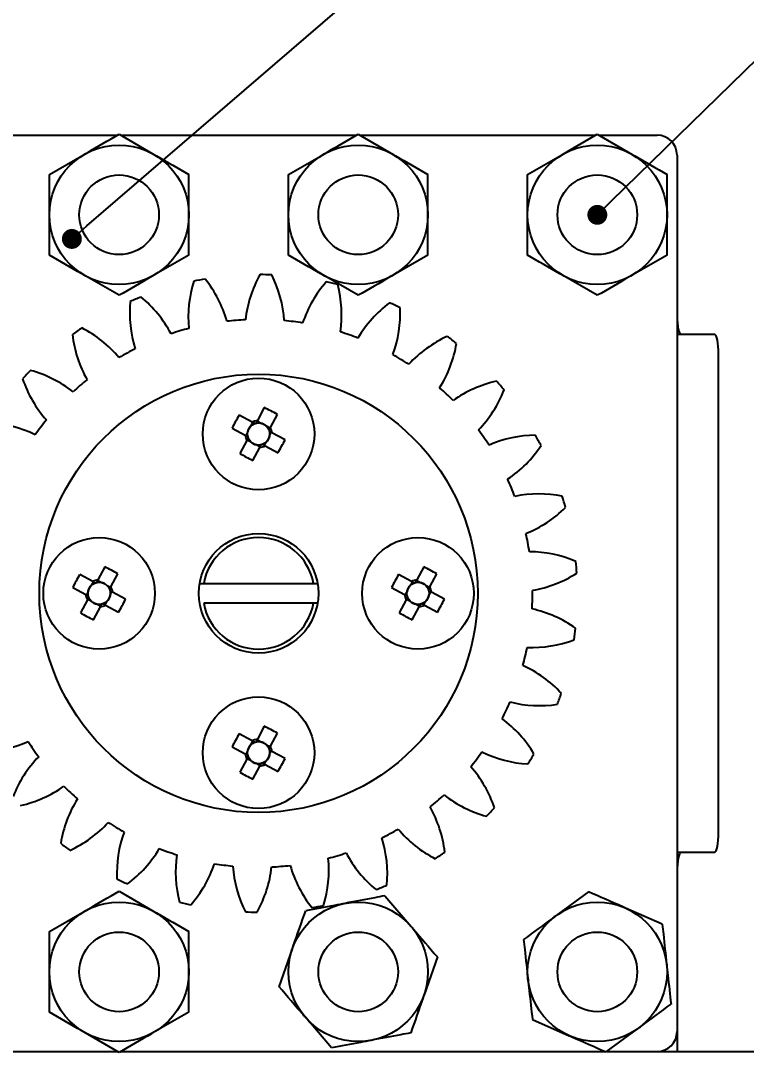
# Model space of a CAD drawing. Header units: millimetres. Extents: x 1005 to 1414, y 863 to 1244.
# Drawn here: x 1208.7 to 1245.1, y 1138.2 to 1190 of the extents above; entities that cross this region are included whole.
import ezdxf
from ezdxf import colors
from ezdxf.entities.mleader import LeaderData, LeaderLine
from ezdxf.math import Vec2, Vec3

# ---------------------------------------------------------------- set-up
doc = ezdxf.new("R2010")
doc.units = ezdxf.units.MM
doc.layers.add('Nét mảnh', color=130, linetype='Continuous', lineweight=13)
doc.styles.add('MtXpl_TCVN_7284', font='')
doc.styles.get('MtXpl_TCVN_7284').set_extended_font_data('TCVN 7284')
doc.dimstyles.new('ISO-25$0', dxfattribs={"dimtxt": 4.375, "dimasz": 2.5, "dimexe": 1.25, "dimexo": 0.625, "dimtad": 1, "dimtxsty": 'Standard', "dimblk": 'OPEN30', "dimcen": 2.5, "dimadec": 0, "dimazin": 0, "dimtfac": 1, "dimtmove": 0, "dimatfit": 3, "dimldrblk": 'OPEN30', "dimfxl": 1, "dimarcsym": 0})

# ---------------------------------------------------------------- blocks, each defined once
blk = doc.blocks.new('_Dot')
at = {"color": 0, "linetype": 'ByBlock', "lineweight": -2}
blk.add_line((-0.5, 0), (-1, 0), dxfattribs=at)
at = {"color": 0, "linetype": 'ByBlock', "const_width": 0.5}
blk.add_lwpolyline([(-0.25, 0, 1), (0.25, 0, 1)], format="xyb", close=True, dxfattribs=at)
blk = doc.blocks.new('_Open30')
at = {"color": 0, "linetype": 'ByBlock', "lineweight": -2}
for p, q in [((-1, 0.268), (0, 0)), ((0, 0), (-1, -0.268)), ((0, 0), (-1, 0))]:
    blk.add_line(p, q, dxfattribs=at)
blk = doc.blocks.new('*D32')
at = {"layer": 'Defpoints', "color": 0, "transparency": 16777216}
for p in [(1362.648, 1234.992), (1042.648, 1161.285), (1362.648, 1161.285)]:
    blk.add_point(p, dxfattribs=at)
at = {"layer": 'Nét mảnh', "color": 0, "lineweight": -2, "transparency": 16777216}
for p, q in [((1042.648, 1162.535), (1042.648, 1237.492)), ((1362.648, 1162.535), (1362.648, 1237.492)), ((1047.648, 1234.992), (1357.648, 1234.992))]:
    blk.add_line(p, q, dxfattribs=at)
at = {"layer": 'Nét mảnh', "color": 0, "lineweight": -2, "transparency": 16777216, "xscale": 5, "yscale": 5, "zscale": 5, "rotation": 180}
blk.add_blockref('_Open30', (1042.648, 1234.992), dxfattribs=at)
at = {"layer": 'Nét mảnh', "color": 0, "lineweight": -2, "transparency": 16777216, "xscale": 5, "yscale": 5, "zscale": 5}
blk.add_blockref('_Open30', (1362.648, 1234.992), dxfattribs=at)
at = {"layer": 'Nét mảnh', "color": 0, "transparency": 16777216, "insert": (1202.648, 1239.042), "char_height": 7, "attachment_point": 5}
blk.add_mtext('{\\fTCVN 7284|b0|i0|c0|p34;\\H0.8x;320}', dxfattribs=at)

msp = doc.modelspace()

# ---------------------------------------------------------------- linework, layer by layer
at = {"color": 18, "linetype": 'Continuous', "lineweight": 25, "true_color": 0x000000}
for p, q in [((1184.648, 1184.285), (1213.576, 1184.285)), ((1213.648, 1184.327), (1215.398, 1183.316)), ((1213.72, 1184.285), (1225.576, 1184.285)), ((1225.648, 1184.327), (1227.398, 1183.316)), ((1225.72, 1184.285), (1237.576, 1184.285)), ((1237.648, 1184.327), (1239.398, 1183.316)), ((1237.72, 1184.285), (1240.648, 1184.285)), ((1210.148, 1182.306), (1211.898, 1183.316)), ((1222.148, 1182.306), (1223.898, 1183.316)), ((1234.148, 1182.306), (1235.898, 1183.316)), ((1241.648, 1183.285), (1241.648, 1138.285)), ((1217.148, 1178.264), (1215.398, 1177.254)), ((1229.148, 1178.264), (1227.398, 1177.254)), ((1241.148, 1178.264), (1239.398, 1177.254)), ((1213.648, 1176.244), (1211.898, 1177.254)), ((1225.648, 1176.244), (1223.898, 1177.254)), ((1237.648, 1176.244), (1235.898, 1177.254)), ((1243.523, 1174.285), (1241.648, 1174.285)), ((1243.731, 1149.285), (1243.731, 1173.285)), ((1220.937, 1170.612), (1220.588, 1169.958)), ((1220.324, 1169.878), (1219.67, 1170.227)), ((1220.741, 1169.833), (1220.57, 1169.925)), ((1221.24, 1169.609), (1221.59, 1170.263)), ((1219.321, 1169.574), (1219.976, 1169.225)), ((1220.357, 1169.86), (1220.265, 1169.689)), ((1221.223, 1169.576), (1221.051, 1169.668)), ((1220.056, 1168.961), (1219.706, 1168.307)), ((1220.1, 1169.379), (1220.008, 1169.207)), ((1220.073, 1168.994), (1220.244, 1168.903)), ((1220.939, 1168.71), (1221.03, 1168.882)), ((1221.196, 1169.192), (1221.288, 1169.363)), ((1221.975, 1168.996), (1221.32, 1169.346)), ((1220.359, 1167.959), (1220.708, 1168.613)), ((1220.555, 1168.737), (1220.726, 1168.646)), ((1220.972, 1168.693), (1221.626, 1168.343)), ((1212.324, 1161.878), (1211.67, 1162.227)), ((1212.937, 1162.612), (1212.588, 1161.958)), ((1213.24, 1161.609), (1213.59, 1162.263)), ((1228.324, 1161.878), (1227.67, 1162.227)), ((1228.937, 1162.612), (1228.588, 1161.958)), ((1229.24, 1161.609), (1229.59, 1162.263)), ((1212.357, 1161.86), (1212.265, 1161.689)), ((1212.741, 1161.833), (1212.57, 1161.925)), ((1213.223, 1161.576), (1213.051, 1161.668)), ((1217.893, 1161.785), (1223.403, 1161.785)), ((1228.357, 1161.86), (1228.265, 1161.689)), ((1228.741, 1161.833), (1228.57, 1161.925)), ((1229.223, 1161.576), (1229.051, 1161.668)), ((1211.321, 1161.574), (1211.976, 1161.225)), ((1212.1, 1161.379), (1212.008, 1161.207)), ((1213.196, 1161.192), (1213.288, 1161.363)), ((1213.975, 1160.996), (1213.32, 1161.346)), ((1227.321, 1161.574), (1227.975, 1161.225)), ((1228.1, 1161.379), (1228.008, 1161.207)), ((1229.196, 1161.192), (1229.288, 1161.363)), ((1229.975, 1160.996), (1229.32, 1161.346)), ((1212.056, 1160.961), (1211.706, 1160.307)), ((1212.073, 1160.994), (1212.244, 1160.903)), ((1212.359, 1159.959), (1212.708, 1160.613)), ((1212.555, 1160.737), (1212.726, 1160.646)), ((1212.939, 1160.71), (1213.03, 1160.882)), ((1212.972, 1160.693), (1213.626, 1160.343)), ((1223.403, 1160.785), (1217.893, 1160.785)), ((1228.056, 1160.961), (1227.706, 1160.307)), ((1228.073, 1160.994), (1228.244, 1160.903)), ((1228.359, 1159.959), (1228.708, 1160.613)), ((1228.555, 1160.737), (1228.726, 1160.646)), ((1228.939, 1160.71), (1229.03, 1160.882)), ((1228.972, 1160.693), (1229.626, 1160.343)), ((1220.937, 1154.612), (1220.588, 1153.958)), ((1220.324, 1153.878), (1219.67, 1154.227)), ((1220.357, 1153.86), (1220.265, 1153.689)), ((1220.741, 1153.833), (1220.57, 1153.925)), ((1221.24, 1153.609), (1221.59, 1154.263)), ((1219.321, 1153.574), (1219.976, 1153.225)), ((1220.1, 1153.379), (1220.008, 1153.207)), ((1221.223, 1153.576), (1221.051, 1153.668)), ((1221.196, 1153.192), (1221.288, 1153.363)), ((1221.975, 1152.996), (1221.32, 1153.346)), ((1220.056, 1152.961), (1219.706, 1152.307)), ((1220.073, 1152.994), (1220.244, 1152.903)), ((1220.939, 1152.71), (1221.03, 1152.882)), ((1220.359, 1151.959), (1220.708, 1152.613)), ((1220.555, 1152.737), (1220.726, 1152.646)), ((1220.972, 1152.693), (1221.626, 1152.344)), ((1241.648, 1148.285), (1243.523, 1148.285)), ((1213.648, 1146.327), (1215.398, 1145.316)), ((1226.983, 1146.1), (1228.301, 1144.568)), ((1237.205, 1146.302), (1235.576, 1145.106)), ((1210.148, 1144.306), (1211.898, 1145.316)), ((1240.905, 1144.677), (1239.055, 1145.49)), ((1221.677, 1141.535), (1222.345, 1143.442)), ((1229.619, 1143.036), (1228.951, 1141.129)), ((1217.148, 1140.264), (1215.398, 1139.254)), ((1224.312, 1138.471), (1222.995, 1140.003)), ((1234.391, 1139.893), (1236.241, 1139.081)), ((1238.091, 1138.268), (1239.72, 1139.464)), ((1213.648, 1138.244), (1211.898, 1139.254)), ((1201.72, 1138.285), (1213.576, 1138.285)), ((1213.72, 1138.285), (1238.052, 1138.285)), ((1238.114, 1138.285), (1251.648, 1138.285))]:
    msp.add_line(p, q, dxfattribs=at)
for centre, radius in [((1213.648, 1180.285), 3.5), ((1225.648, 1180.285), 3.5), ((1237.648, 1180.285), 3.5), ((1213.648, 1180.285), 2), ((1225.648, 1180.285), 2), ((1237.648, 1180.285), 2), ((1220.648, 1161.285), 11), ((1220.648, 1169.285), 2.8), ((1220.648, 1169.285), 0.556), ((1220.648, 1161.285), 3), ((1212.648, 1161.285), 2.8), ((1228.648, 1161.285), 2.8), ((1212.648, 1161.285), 0.556), ((1228.648, 1161.285), 0.556), ((1220.648, 1153.285), 2.8), ((1220.648, 1153.285), 0.556), ((1213.648, 1142.285), 3.5), ((1225.648, 1142.285), 3.5), ((1237.648, 1142.285), 3.5), ((1213.648, 1142.285), 2), ((1225.648, 1142.285), 2), ((1237.648, 1142.285), 2)]:
    msp.add_circle(centre, radius, dxfattribs=at)
for centre, radius, start, end in [((1240.648, 1183.285), 1, 0, 90), ((1225.953, 1174.344), 6, 150.6507, 173.5477), ((1220.648, 1161.285), 16, 87.6353, 89.7314), ((1215.949, 1174.574), 6, 3.8191, 26.7161), ((1223.122, 1175.162), 6, 162.6507, 185.5477), ((1220.648, 1161.285), 16, 99.6353, 101.7314), ((1213.288, 1173.307), 6, 15.8191, 38.7161), ((1228.552, 1172.956), 6, 138.6507, 161.5477), ((1220.648, 1161.285), 16, 75.6353, 77.7314), ((1218.814, 1175.261), 6, 351.8191, 14.7161), ((1220.648, 1161.285), 16, 111.6353, 113.7314), ((1210.95, 1171.514), 6, 27.8191, 50.7161), ((1220.183, 1175.373), 6, 174.6507, 197.5477), ((1230.806, 1171.058), 6, 126.6507, 149.5477), ((1220.648, 1161.285), 16, 63.6353, 65.7314), ((1221.76, 1175.337), 6, 339.8191, 2.7161), ((1220.648, 1161.285), 16, 123.6353, 125.7314), ((1209.035, 1169.274), 6, 39.8191, 62.7161), ((1220.648, 1161.285), 13.749, 104.7394, 108.6274), ((1220.648, 1161.285), 13.749, 92.7394, 96.6274), ((1220.648, 1161.285), 13.749, 80.7394, 84.6274), ((1217.264, 1174.968), 6, 186.6507, 209.5477), ((1220.648, 1161.285), 13.749, 68.7394, 72.6274), ((1232.616, 1168.732), 6, 114.6507, 137.5477), ((1220.648, 1161.285), 16, 51.6353, 53.7314), ((1220.648, 1161.285), 13.749, 116.7394, 120.6274), ((1224.657, 1174.798), 6, 327.8191, 350.7161), ((1220.648, 1161.285), 13.749, 56.7394, 60.6274), ((1220.648, 1161.285), 16, 135.6353, 137.7314), ((1214.493, 1173.966), 6, 198.6507, 221.5477), ((1207.628, 1166.685), 6, 51.8191, 74.7161), ((1220.648, 1161.285), 13.749, 128.7394, 132.6274), ((1220.648, 1161.285), 13.749, 44.7394, 48.6274), ((1233.902, 1166.081), 6, 102.6507, 125.5477), ((1227.379, 1173.67), 6, 315.8191, 338.7161), ((1220.648, 1161.285), 16, 39.6353, 41.7314), ((1216.097, 1160.762), 10.975, 59.968, 63.832), ((1220.648, 1161.285), 13.749, 140.7394, 144.6274), ((1229.171, 1164.734), 10.975, 149.968, 153.832), ((1220.648, 1169.285), 0.675, 95.1306, 118.6694), ((1206.79, 1163.86), 6, 63.8191, 86.7161), ((1220.648, 1169.285), 0.675, 5.1306, 28.6694), ((1220.648, 1161.285), 13.749, 32.7394, 36.6274), ((1220.648, 1169.285), 0.675, 185.1306, 208.6694), ((1212.125, 1173.836), 10.975, 329.968, 333.832), ((1234.61, 1163.221), 6, 90.6507, 113.5477), ((1220.648, 1161.285), 16, 27.6353, 29.7314), ((1220.648, 1169.285), 0.675, 275.1306, 298.6694), ((1229.807, 1171.999), 6, 303.8191, 326.7161), ((1225.199, 1177.808), 10.975, 239.968, 243.832), ((1220.648, 1161.285), 13.749, 20.7394, 24.6274), ((1234.707, 1160.275), 6, 78.6507, 101.5477), ((1220.648, 1161.285), 16, 15.6353, 17.7314), ((1231.834, 1169.861), 6, 291.8191, 314.7161), ((1220.648, 1161.285), 13.749, 8.7394, 12.6274), ((1220.648, 1161.285), 2.8, 10.2866, 169.7134), ((1234.19, 1157.374), 6, 66.6507, 89.5477), ((1220.648, 1161.285), 16, 3.6353, 5.7314), ((1221.171, 1156.734), 10.975, 149.968, 153.832), ((1208.097, 1152.762), 10.975, 59.968, 63.832), ((1237.171, 1156.734), 10.975, 149.968, 153.832), ((1224.097, 1152.762), 10.975, 59.968, 63.832), ((1233.373, 1167.348), 6, 279.8191, 302.7161), ((1212.648, 1161.285), 0.675, 95.1306, 118.6694), ((1228.648, 1161.285), 0.675, 95.1306, 118.6694), ((1212.648, 1161.285), 0.675, 185.1306, 208.6694), ((1212.648, 1161.285), 0.675, 5.1306, 28.6694), ((1228.648, 1161.285), 0.675, 185.1306, 208.6694), ((1228.648, 1161.285), 0.675, 5.1306, 28.6694), ((1220.648, 1161.285), 13.749, 356.7394, 0.6274), ((1212.648, 1161.285), 0.675, 275.1306, 298.6694), ((1204.125, 1165.836), 10.975, 329.968, 333.832), ((1220.648, 1161.285), 2.8, 190.2866, 349.7134), ((1228.648, 1161.285), 0.675, 275.1306, 298.6694), ((1220.125, 1165.836), 10.975, 329.968, 333.832), ((1217.199, 1169.808), 10.975, 239.968, 243.832), ((1233.199, 1169.808), 10.975, 239.968, 243.832), ((1233.081, 1154.644), 6, 54.6507, 77.5477), ((1220.648, 1161.285), 16, 351.6353, 353.7314), ((1220.648, 1161.285), 13.749, 344.7394, 348.6274), ((1234.355, 1164.57), 6, 267.8191, 290.7161), ((1231.429, 1152.204), 6, 42.6507, 65.5477), ((1220.648, 1161.285), 16, 339.6353, 341.7314), ((1220.648, 1161.285), 13.749, 332.7394, 336.6274), ((1234.739, 1161.648), 6, 255.8191, 278.7161), ((1229.305, 1150.162), 6, 30.6507, 53.5477), ((1216.097, 1144.762), 10.975, 59.968, 63.832), ((1229.171, 1148.734), 10.975, 149.968, 153.832), ((1220.648, 1153.285), 0.675, 95.1306, 118.6694), ((1206.686, 1159.35), 6, 270.6507, 293.5477), ((1220.648, 1161.285), 13.749, 212.7394, 216.6274), ((1220.648, 1153.285), 0.675, 5.1306, 28.6694), ((1213.917, 1148.901), 6, 135.8191, 158.7161), ((1220.648, 1153.285), 0.675, 185.1306, 208.6694), ((1212.125, 1157.836), 10.975, 329.968, 333.832), ((1220.648, 1161.285), 13.749, 320.7394, 324.6274), ((1234.506, 1158.71), 6, 243.8191, 266.7161), ((1220.648, 1161.285), 16, 327.6353, 329.7314), ((1225.199, 1161.808), 10.975, 239.968, 243.832), ((1220.648, 1153.285), 0.675, 275.1306, 298.6694), ((1226.803, 1148.605), 6, 18.6507, 41.5477), ((1207.394, 1156.489), 6, 282.6507, 305.5477), ((1220.648, 1161.285), 13.749, 224.7394, 228.6274), ((1216.639, 1147.772), 6, 147.8191, 170.7161), ((1220.648, 1161.285), 13.749, 308.7394, 312.6274), ((1233.668, 1155.885), 6, 231.8191, 254.7161), ((1224.032, 1147.602), 6, 6.6507, 29.5477), ((1220.648, 1161.285), 16, 315.6353, 317.7314), ((1208.68, 1153.838), 6, 294.6507, 317.5477), ((1220.648, 1161.285), 13.749, 236.7394, 240.6274), ((1219.536, 1147.234), 6, 159.8191, 182.7161), ((1220.648, 1161.285), 13.749, 296.7394, 300.6274), ((1232.261, 1153.296), 6, 219.8191, 242.7161), ((1220.648, 1161.285), 16, 231.6353, 233.7314), ((1221.113, 1147.197), 6, 354.6507, 17.5477), ((1210.49, 1151.513), 6, 306.6507, 329.5477), ((1220.648, 1161.285), 13.749, 248.7394, 252.6274), ((1222.482, 1147.31), 6, 171.8191, 194.7161), ((1220.648, 1161.285), 13.749, 284.7394, 288.6274), ((1230.346, 1151.057), 6, 207.8191, 230.7161), ((1220.648, 1161.285), 16, 303.6353, 305.7314), ((1212.744, 1149.614), 6, 318.6507, 341.5477), ((1220.648, 1161.285), 13.749, 260.7394, 264.6274), ((1218.174, 1147.409), 6, 342.6507, 5.5477), ((1225.347, 1147.996), 6, 183.8191, 206.7161), ((1215.343, 1148.226), 6, 330.6507, 353.5477), ((1220.648, 1161.285), 13.749, 272.7394, 276.6274), ((1228.008, 1149.264), 6, 195.8191, 218.7161), ((1220.648, 1161.285), 16, 243.6353, 245.7314), ((1220.648, 1161.285), 16, 291.6353, 293.7314), ((1220.648, 1161.285), 16, 255.6353, 257.7314), ((1220.648, 1161.285), 16, 279.6353, 281.7314), ((1220.648, 1161.285), 16, 267.6353, 269.7314), ((1240.648, 1139.285), 1, 270, 0)]:
    msp.add_arc(centre, radius, start, end, dxfattribs=at)
for centre, major_axis, ratio, start_param, end_param in [((1241.856, 1175.285), (0, 1), 0.208333, 1.570796, 3.141593), ((1243.523, 1173.285), (0, 1), 0.208333, 4.712389, 6.283185), ((1220.587, 1169.318), (-0.434, 0.232), 0.990116, 5.913772, 6.652598), ((1220.68, 1169.346), (-0.232, -0.434), 0.990116, 2.77218, 3.511006), ((1220.615, 1169.224), (-0.232, -0.434), 0.990116, 5.913772, 6.652598), ((1220.709, 1169.253), (-0.434, 0.232), 0.990116, 2.77218, 3.511006), ((1212.587, 1161.318), (0.434, -0.232), 0.990116, 2.77218, 3.511006), ((1212.68, 1161.346), (-0.232, -0.434), 0.990116, 2.77218, 3.511006), ((1228.587, 1161.318), (-0.434, 0.232), 0.990116, 5.913772, 6.652598), ((1228.68, 1161.346), (0.232, 0.434), 0.990116, 5.913772, 6.652598), ((1212.709, 1161.253), (0.434, -0.232), 0.990116, 5.913772, 6.652598), ((1228.709, 1161.253), (-0.434, 0.232), 0.990116, 2.77218, 3.511006), ((1212.615, 1161.224), (-0.232, -0.434), 0.990116, 5.913772, 6.652598), ((1228.615, 1161.224), (0.232, 0.434), 0.990116, 2.77218, 3.511006), ((1220.587, 1153.318), (0.434, -0.232), 0.990116, 2.77218, 3.511006), ((1220.68, 1153.346), (0.232, 0.434), 0.990116, 5.913772, 6.652598), ((1220.615, 1153.224), (0.232, 0.434), 0.990116, 2.77218, 3.511006), ((1220.709, 1153.253), (0.434, -0.232), 0.990116, 5.913772, 6.652598), ((1243.523, 1149.285), (0, 1), 0.208333, 3.141593, 4.712389), ((1241.856, 1147.285), (0, 1), 0.208333, 0, 1.570796)]:
    msp.add_ellipse(centre, major_axis=major_axis, ratio=ratio, start_param=start_param, end_param=end_param, dxfattribs=at)
for points, knots in [([(1211.898, 1183.316), (1211.939, 1183.34), (1212.53, 1183.681), (1213.109, 1184.016), (1213.648, 1184.327)], [0, 0, 0, 0, 0.070174, 1, 1, 1, 1]), ([(1223.898, 1183.316), (1223.939, 1183.34), (1224.53, 1183.681), (1225.109, 1184.016), (1225.648, 1184.327)], [0, 0, 0, 0, 0.070174, 1, 1, 1, 1]), ([(1235.898, 1183.316), (1235.939, 1183.34), (1236.53, 1183.681), (1237.109, 1184.016), (1237.648, 1184.327)], [0, 0, 0, 0, 0.070174, 1, 1, 1, 1]), ([(1215.398, 1183.316), (1215.439, 1183.292), (1216.03, 1182.951), (1216.609, 1182.617), (1217.148, 1182.306)], [0, 0, 0, 0, 0.070174, 1, 1, 1, 1]), ([(1227.398, 1183.316), (1227.439, 1183.292), (1228.03, 1182.951), (1228.609, 1182.617), (1229.148, 1182.306)], [0, 0, 0, 0, 0.070174, 1, 1, 1, 1]), ([(1239.398, 1183.316), (1239.439, 1183.292), (1240.03, 1182.951), (1240.609, 1182.617), (1241.148, 1182.306)], [0, 0, 0, 0, 0.070174, 1, 1, 1, 1]), ([(1210.148, 1180.285), (1210.148, 1180.469), (1210.148, 1181.153), (1210.148, 1181.819), (1210.148, 1182.306)], [0, 0, 0, 0, 0.268634, 1, 1, 1, 1]), ([(1217.148, 1180.285), (1217.148, 1180.469), (1217.148, 1181.153), (1217.148, 1181.819), (1217.148, 1182.306)], [0, 0, 0, 0, 0.268634, 1, 1, 1, 1]), ([(1222.148, 1180.285), (1222.148, 1180.469), (1222.148, 1181.153), (1222.148, 1181.819), (1222.148, 1182.306)], [0, 0, 0, 0, 0.268634, 1, 1, 1, 1]), ([(1229.148, 1180.285), (1229.148, 1180.469), (1229.148, 1181.153), (1229.148, 1181.819), (1229.148, 1182.306)], [0, 0, 0, 0, 0.268634, 1, 1, 1, 1]), ([(1234.148, 1180.285), (1234.148, 1180.469), (1234.148, 1181.153), (1234.148, 1181.819), (1234.148, 1182.306)], [0, 0, 0, 0, 0.268634, 1, 1, 1, 1]), ([(1241.148, 1180.285), (1241.148, 1180.469), (1241.148, 1181.153), (1241.148, 1181.819), (1241.148, 1182.306)], [0, 0, 0, 0, 0.268634, 1, 1, 1, 1]), ([(1210.148, 1178.264), (1210.148, 1178.434), (1210.148, 1179.093), (1210.148, 1179.777), (1210.148, 1180.285)], [0, 0, 0, 0, 0.257551, 1, 1, 1, 1]), ([(1217.148, 1178.264), (1217.148, 1178.434), (1217.148, 1179.093), (1217.148, 1179.777), (1217.148, 1180.285)], [0, 0, 0, 0, 0.257551, 1, 1, 1, 1]), ([(1222.148, 1178.264), (1222.148, 1178.434), (1222.148, 1179.093), (1222.148, 1179.777), (1222.148, 1180.285)], [0, 0, 0, 0, 0.257551, 1, 1, 1, 1]), ([(1229.148, 1178.264), (1229.148, 1178.434), (1229.148, 1179.093), (1229.148, 1179.777), (1229.148, 1180.285)], [0, 0, 0, 0, 0.257551, 1, 1, 1, 1]), ([(1234.148, 1178.264), (1234.148, 1178.434), (1234.148, 1179.093), (1234.148, 1179.777), (1234.148, 1180.285)], [0, 0, 0, 0, 0.257551, 1, 1, 1, 1]), ([(1241.148, 1178.264), (1241.148, 1178.434), (1241.148, 1179.093), (1241.148, 1179.777), (1241.148, 1180.285)], [0, 0, 0, 0, 0.257551, 1, 1, 1, 1]), ([(1211.898, 1177.254), (1211.856, 1177.278), (1211.266, 1177.619), (1210.686, 1177.954), (1210.148, 1178.264)], [0, 0, 0, 0, 0.070174, 1, 1, 1, 1]), ([(1223.898, 1177.254), (1223.856, 1177.278), (1223.266, 1177.619), (1222.686, 1177.954), (1222.148, 1178.264)], [0, 0, 0, 0, 0.070174, 1, 1, 1, 1]), ([(1235.898, 1177.254), (1235.856, 1177.278), (1235.266, 1177.619), (1234.686, 1177.954), (1234.148, 1178.264)], [0, 0, 0, 0, 0.070174, 1, 1, 1, 1]), ([(1215.398, 1177.254), (1215.356, 1177.23), (1214.766, 1176.889), (1214.186, 1176.555), (1213.648, 1176.244)], [0, 0, 0, 0, 0.070174, 1, 1, 1, 1]), ([(1227.398, 1177.254), (1227.356, 1177.23), (1226.766, 1176.889), (1226.186, 1176.555), (1225.648, 1176.244)], [0, 0, 0, 0, 0.070174, 1, 1, 1, 1]), ([(1239.398, 1177.254), (1239.356, 1177.23), (1238.766, 1176.889), (1238.186, 1176.555), (1237.648, 1176.244)], [0, 0, 0, 0, 0.070174, 1, 1, 1, 1]), ([(1220.588, 1169.958), (1220.585, 1169.953), (1220.566, 1169.917), (1220.543, 1169.874), (1220.521, 1169.833), (1220.517, 1169.826)], [0, 0, 0, 0, 0.116743, 0.839382, 1, 1, 1, 1]), ([(1220.456, 1169.807), (1220.449, 1169.811), (1220.408, 1169.833), (1220.364, 1169.856), (1220.329, 1169.875), (1220.324, 1169.878)], [0, 0, 0, 0, 0.160618, 0.883257, 1, 1, 1, 1]), ([(1221.17, 1169.477), (1221.174, 1169.484), (1221.196, 1169.526), (1221.219, 1169.569), (1221.238, 1169.604), (1221.24, 1169.609)], [0, 0, 0, 0, 0.1606178, 0.8832571, 1, 1, 1, 1]), ([(1221.32, 1169.346), (1221.316, 1169.348), (1221.28, 1169.367), (1221.237, 1169.39), (1221.196, 1169.412), (1221.188, 1169.416)], [0, 0, 0, 0, 0.116743, 0.839382, 1, 1, 1, 1]), ([(1219.976, 1169.225), (1219.98, 1169.222), (1220.016, 1169.203), (1220.059, 1169.18), (1220.1, 1169.158), (1220.108, 1169.154)], [0, 0, 0, 0, 0.1167429, 0.8393822, 1, 1, 1, 1]), ([(1220.126, 1169.093), (1220.122, 1169.086), (1220.1, 1169.045), (1220.077, 1169.001), (1220.058, 1168.966), (1220.056, 1168.961)], [0, 0, 0, 0, 0.160618, 0.883257, 1, 1, 1, 1]), ([(1220.708, 1168.613), (1220.711, 1168.618), (1220.73, 1168.653), (1220.753, 1168.696), (1220.775, 1168.737), (1220.779, 1168.745)], [0, 0, 0, 0, 0.116743, 0.839382, 1, 1, 1, 1]), ([(1220.84, 1168.763), (1220.847, 1168.759), (1220.888, 1168.737), (1220.932, 1168.714), (1220.967, 1168.695), (1220.972, 1168.693)], [0, 0, 0, 0, 0.160618, 0.883257, 1, 1, 1, 1]), ([(1212.456, 1161.807), (1212.449, 1161.811), (1212.408, 1161.833), (1212.364, 1161.856), (1212.329, 1161.875), (1212.324, 1161.878)], [0, 0, 0, 0, 0.1606178, 0.8832571, 1, 1, 1, 1]), ([(1212.588, 1161.958), (1212.585, 1161.953), (1212.566, 1161.917), (1212.543, 1161.874), (1212.521, 1161.833), (1212.517, 1161.826)], [0, 0, 0, 0, 0.116743, 0.839382, 1, 1, 1, 1]), ([(1217.69, 1161.785), (1217.693, 1161.785), (1217.697, 1161.785), (1217.723, 1161.785), (1217.755, 1161.785), (1217.798, 1161.785), (1217.849, 1161.785), (1217.878, 1161.785), (1217.893, 1161.785)], [0, 0, 0, 0, 0.244624, 0.370897, 0.499561, 0.723785, 0.855508, 1, 1, 1, 1]), ([(1223.403, 1161.785), (1223.418, 1161.785), (1223.447, 1161.785), (1223.497, 1161.785), (1223.541, 1161.785), (1223.573, 1161.785), (1223.599, 1161.785), (1223.603, 1161.785), (1223.606, 1161.785)], [0, 0, 0, 0, 0.1444652, 0.2761792, 0.5004385, 0.6290842, 0.7553509, 1, 1, 1, 1]), ([(1228.456, 1161.807), (1228.449, 1161.811), (1228.408, 1161.833), (1228.364, 1161.856), (1228.329, 1161.875), (1228.324, 1161.878)], [0, 0, 0, 0, 0.160618, 0.883257, 1, 1, 1, 1]), ([(1228.588, 1161.958), (1228.585, 1161.953), (1228.566, 1161.917), (1228.543, 1161.874), (1228.521, 1161.833), (1228.517, 1161.826)], [0, 0, 0, 0, 0.1167429, 0.8393822, 1, 1, 1, 1]), ([(1211.976, 1161.225), (1211.98, 1161.222), (1212.016, 1161.203), (1212.059, 1161.18), (1212.1, 1161.158), (1212.108, 1161.154)], [0, 0, 0, 0, 0.116743, 0.839382, 1, 1, 1, 1]), ([(1213.17, 1161.477), (1213.174, 1161.484), (1213.196, 1161.526), (1213.219, 1161.569), (1213.238, 1161.604), (1213.24, 1161.609)], [0, 0, 0, 0, 0.160618, 0.883257, 1, 1, 1, 1]), ([(1213.32, 1161.346), (1213.316, 1161.348), (1213.28, 1161.367), (1213.237, 1161.39), (1213.196, 1161.412), (1213.188, 1161.416)], [0, 0, 0, 0, 0.116743, 0.839382, 1, 1, 1, 1]), ([(1227.975, 1161.225), (1227.98, 1161.222), (1228.016, 1161.203), (1228.059, 1161.18), (1228.1, 1161.158), (1228.108, 1161.154)], [0, 0, 0, 0, 0.116743, 0.839382, 1, 1, 1, 1]), ([(1229.17, 1161.477), (1229.174, 1161.484), (1229.196, 1161.526), (1229.219, 1161.569), (1229.238, 1161.604), (1229.24, 1161.609)], [0, 0, 0, 0, 0.160618, 0.883257, 1, 1, 1, 1]), ([(1229.32, 1161.346), (1229.316, 1161.348), (1229.28, 1161.367), (1229.237, 1161.39), (1229.196, 1161.412), (1229.188, 1161.416)], [0, 0, 0, 0, 0.116743, 0.839382, 1, 1, 1, 1]), ([(1212.126, 1161.093), (1212.122, 1161.086), (1212.1, 1161.045), (1212.077, 1161.001), (1212.058, 1160.966), (1212.056, 1160.961)], [0, 0, 0, 0, 0.160618, 0.883257, 1, 1, 1, 1]), ([(1212.708, 1160.613), (1212.711, 1160.618), (1212.73, 1160.653), (1212.753, 1160.696), (1212.775, 1160.737), (1212.779, 1160.745)], [0, 0, 0, 0, 0.1167429, 0.8393822, 1, 1, 1, 1]), ([(1212.84, 1160.763), (1212.847, 1160.759), (1212.888, 1160.737), (1212.932, 1160.714), (1212.967, 1160.695), (1212.972, 1160.693)], [0, 0, 0, 0, 0.160618, 0.883257, 1, 1, 1, 1]), ([(1223.606, 1160.785), (1223.603, 1160.785), (1223.599, 1160.785), (1223.573, 1160.785), (1223.541, 1160.785), (1223.497, 1160.785), (1223.447, 1160.785), (1223.418, 1160.785), (1223.403, 1160.785)], [0, 0, 0, 0, 0.244624, 0.370897, 0.499561, 0.723785, 0.855508, 1, 1, 1, 1]), ([(1228.126, 1161.093), (1228.122, 1161.086), (1228.1, 1161.045), (1228.077, 1161.001), (1228.058, 1160.966), (1228.056, 1160.961)], [0, 0, 0, 0, 0.160618, 0.883257, 1, 1, 1, 1]), ([(1228.708, 1160.613), (1228.711, 1160.618), (1228.73, 1160.653), (1228.753, 1160.696), (1228.775, 1160.737), (1228.779, 1160.745)], [0, 0, 0, 0, 0.116743, 0.839382, 1, 1, 1, 1]), ([(1228.84, 1160.763), (1228.847, 1160.759), (1228.888, 1160.737), (1228.932, 1160.714), (1228.967, 1160.695), (1228.972, 1160.693)], [0, 0, 0, 0, 0.1606178, 0.8832571, 1, 1, 1, 1]), ([(1220.456, 1153.807), (1220.449, 1153.811), (1220.408, 1153.833), (1220.364, 1153.856), (1220.329, 1153.875), (1220.324, 1153.878)], [0, 0, 0, 0, 0.160618, 0.883257, 1, 1, 1, 1]), ([(1220.588, 1153.958), (1220.585, 1153.953), (1220.566, 1153.917), (1220.543, 1153.874), (1220.521, 1153.833), (1220.517, 1153.826)], [0, 0, 0, 0, 0.116743, 0.839382, 1, 1, 1, 1]), ([(1221.17, 1153.477), (1221.174, 1153.484), (1221.196, 1153.526), (1221.219, 1153.569), (1221.238, 1153.604), (1221.24, 1153.609)], [0, 0, 0, 0, 0.160618, 0.883257, 1, 1, 1, 1]), ([(1221.32, 1153.346), (1221.316, 1153.348), (1221.28, 1153.367), (1221.237, 1153.39), (1221.196, 1153.412), (1221.188, 1153.416)], [0, 0, 0, 0, 0.1167429, 0.8393822, 1, 1, 1, 1]), ([(1219.976, 1153.225), (1219.98, 1153.222), (1220.016, 1153.203), (1220.059, 1153.18), (1220.1, 1153.158), (1220.108, 1153.154)], [0, 0, 0, 0, 0.116743, 0.839382, 1, 1, 1, 1]), ([(1220.126, 1153.093), (1220.122, 1153.086), (1220.1, 1153.045), (1220.077, 1153.001), (1220.058, 1152.966), (1220.056, 1152.961)], [0, 0, 0, 0, 0.1606178, 0.8832571, 1, 1, 1, 1]), ([(1220.708, 1152.613), (1220.711, 1152.618), (1220.73, 1152.653), (1220.753, 1152.696), (1220.775, 1152.737), (1220.779, 1152.745)], [0, 0, 0, 0, 0.116743, 0.839382, 1, 1, 1, 1]), ([(1220.84, 1152.763), (1220.847, 1152.759), (1220.888, 1152.737), (1220.932, 1152.714), (1220.967, 1152.695), (1220.972, 1152.693)], [0, 0, 0, 0, 0.160618, 0.883257, 1, 1, 1, 1]), ([(1211.898, 1145.316), (1211.939, 1145.34), (1212.53, 1145.681), (1213.109, 1146.016), (1213.648, 1146.327)], [0, 0, 0, 0, 0.070174, 1, 1, 1, 1]), ([(1226.983, 1146.1), (1226.817, 1146.068), (1226.17, 1145.946), (1225.497, 1145.819), (1224.998, 1145.724)], [0, 0, 0, 0, 0.257551, 1, 1, 1, 1]), ([(1239.055, 1145.49), (1239.011, 1145.509), (1238.387, 1145.783), (1237.774, 1146.052), (1237.205, 1146.302)], [0, 0, 0, 0, 0.070174, 1, 1, 1, 1]), ([(1224.998, 1145.724), (1224.817, 1145.69), (1224.145, 1145.563), (1223.491, 1145.439), (1223.012, 1145.349)], [0, 0, 0, 0, 0.268634, 1, 1, 1, 1]), ([(1215.398, 1145.316), (1215.439, 1145.292), (1216.03, 1144.951), (1216.609, 1144.617), (1217.148, 1144.306)], [0, 0, 0, 0, 0.070174, 1, 1, 1, 1]), ([(1222.345, 1143.442), (1222.36, 1143.487), (1222.586, 1144.131), (1222.807, 1144.762), (1223.012, 1145.349)], [0, 0, 0, 0, 0.070174, 1, 1, 1, 1]), ([(1235.576, 1145.106), (1235.538, 1145.078), (1234.988, 1144.674), (1234.449, 1144.278), (1233.948, 1143.91)], [0, 0, 0, 0, 0.070174, 1, 1, 1, 1]), ([(1228.301, 1144.568), (1228.333, 1144.531), (1228.778, 1144.014), (1229.214, 1143.507), (1229.619, 1143.036)], [0, 0, 0, 0, 0.070174, 1, 1, 1, 1]), ([(1240.905, 1144.677), (1240.924, 1144.509), (1240.996, 1143.854), (1241.071, 1143.174), (1241.127, 1142.669)], [0, 0, 0, 0, 0.257551, 1, 1, 1, 1]), ([(1210.148, 1142.285), (1210.148, 1142.469), (1210.148, 1143.153), (1210.148, 1143.819), (1210.148, 1144.306)], [0, 0, 0, 0, 0.268634, 1, 1, 1, 1]), ([(1217.148, 1142.285), (1217.148, 1142.469), (1217.148, 1143.153), (1217.148, 1143.819), (1217.148, 1144.306)], [0, 0, 0, 0, 0.268634, 1, 1, 1, 1]), ([(1233.948, 1143.91), (1233.966, 1143.742), (1234.038, 1143.087), (1234.113, 1142.407), (1234.169, 1141.902)], [0, 0, 0, 0, 0.257551, 1, 1, 1, 1]), ([(1241.127, 1142.669), (1241.147, 1142.486), (1241.222, 1141.806), (1241.295, 1141.144), (1241.348, 1140.66)], [0, 0, 0, 0, 0.268634, 1, 1, 1, 1]), ([(1210.148, 1140.264), (1210.148, 1140.434), (1210.148, 1141.093), (1210.148, 1141.777), (1210.148, 1142.285)], [0, 0, 0, 0, 0.257551, 1, 1, 1, 1]), ([(1217.148, 1140.264), (1217.148, 1140.434), (1217.148, 1141.093), (1217.148, 1141.777), (1217.148, 1142.285)], [0, 0, 0, 0, 0.257551, 1, 1, 1, 1]), ([(1222.995, 1140.003), (1222.963, 1140.039), (1222.518, 1140.556), (1222.082, 1141.063), (1221.677, 1141.535)], [0, 0, 0, 0, 0.070174, 1, 1, 1, 1]), ([(1234.169, 1141.902), (1234.189, 1141.719), (1234.264, 1141.039), (1234.337, 1140.377), (1234.391, 1139.893)], [0, 0, 0, 0, 0.268634, 1, 1, 1, 1]), ([(1228.951, 1141.129), (1228.936, 1141.083), (1228.71, 1140.439), (1228.489, 1139.808), (1228.284, 1139.221)], [0, 0, 0, 0, 0.070174, 1, 1, 1, 1]), ([(1239.72, 1139.464), (1239.758, 1139.492), (1240.308, 1139.896), (1240.847, 1140.292), (1241.348, 1140.66)], [0, 0, 0, 0, 0.070174, 1, 1, 1, 1]), ([(1211.898, 1139.254), (1211.856, 1139.278), (1211.266, 1139.619), (1210.686, 1139.954), (1210.148, 1140.264)], [0, 0, 0, 0, 0.070174, 1, 1, 1, 1]), ([(1215.398, 1139.254), (1215.356, 1139.23), (1214.766, 1138.889), (1214.186, 1138.555), (1213.648, 1138.244)], [0, 0, 0, 0, 0.070174, 1, 1, 1, 1]), ([(1226.298, 1138.846), (1226.117, 1138.812), (1225.445, 1138.685), (1224.791, 1138.561), (1224.312, 1138.471)], [0, 0, 0, 0, 0.268634, 1, 1, 1, 1]), ([(1228.284, 1139.221), (1228.117, 1139.19), (1227.47, 1139.068), (1226.797, 1138.94), (1226.298, 1138.846)], [0, 0, 0, 0, 0.257551, 1, 1, 1, 1]), ([(1236.241, 1139.081), (1236.285, 1139.061), (1236.909, 1138.787), (1237.522, 1138.518), (1238.091, 1138.268)], [0, 0, 0, 0, 0.070174, 1, 1, 1, 1])]:
    msp.add_open_spline(points, degree=3, knots=knots, dxfattribs=at)

# ---------------------------------------------------------------- dimensions: what is measured, and where the dimension line sits
at = {"layer": 'Nét mảnh', "color": 18, "true_color": 0x000000}
dim = msp.add_linear_dim(base=(1362.648, 1234.992), p1=(1042.648, 1161.285), p2=(1362.648, 1161.285), text='{\\fTCVN 7284|b0|i0|c0|p34;\\H0.8x;<>}', dimstyle='ISO-25$0', override={"dimscale": 2, "dimtxt": 3.5}, dxfattribs=at)
dim.commit()
dim.dimension.update_dxf_attribs({"geometry": '*D32', "text_midpoint": (1202.648, 1239.042)})

# ---------------------------------------------------------------- leaders
ml = msp.add_multileader_mtext('Standard', dxfattribs=at)
ml.set_content('6', color=(0, 0, 0), style='MtXpl_TCVN_7284')
ml.set_leader_properties()
ml.set_arrow_properties(name='DOT')
ml.build(insert=Vec2(0, 0))
ml.multileader.update_dxf_attribs({"text_left_attachment_type": 5, "text_right_attachment_type": 5, "dogleg_length": 3, "arrow_head_size": 1})
ctx = ml.context
ctx.base_point, ctx.char_height, ctx.arrow_head_size, ctx.landing_gap_size, ctx.plane_origin = Vec3(1202.323, 1197.016), 10, 1, 0, Vec3(1191.755, 1180.695)
ctx.left_attachment, ctx.right_attachment = 5, 5
notes = []
notes.append((ctx, [(0, (1, 1, 0), (1199.323, 1197.016), (1, 0), 3, [(0, [(1191.755, 1180.695)], 0, [])])]))
ctx.mtext.insert, ctx.mtext.flow_direction = Vec3(1202.323, 1209.016), 5
ml = msp.add_multileader_mtext('Standard', dxfattribs=at)
ml.set_content('5', color=(0, 0, 0), style='MtXpl_TCVN_7284')
ml.set_leader_properties()
ml.set_arrow_properties(name='DOT')
ml.build(insert=Vec2(0, 0))
ml.multileader.update_dxf_attribs({"text_left_attachment_type": 5, "text_right_attachment_type": 5, "dogleg_length": 3, "arrow_head_size": 1})
ctx = ml.context
ctx.base_point, ctx.char_height, ctx.arrow_head_size, ctx.landing_gap_size, ctx.plane_origin = Vec3(1235.087, 1197.016), 10, 1, 0, Vec3(1211.279, 1179.075)
ctx.left_attachment, ctx.right_attachment = 5, 5
notes.append((ctx, [(0, (1, 1, 0), (1232.087, 1197.016), (1, 0), 3, [(0, [(1211.279, 1179.075)], 0, [])])]))
ctx.mtext.insert, ctx.mtext.flow_direction = Vec3(1235.087, 1209.016), 5
ml = msp.add_multileader_mtext('Standard', dxfattribs=at)
ml.set_content('4', color=(0, 0, 0), style='MtXpl_TCVN_7284')
ml.set_leader_properties()
ml.set_arrow_properties(name='DOT')
ml.build(insert=Vec2(0, 0))
ml.multileader.update_dxf_attribs({"text_left_attachment_type": 5, "text_right_attachment_type": 5, "dogleg_length": 3, "arrow_head_size": 1})
ctx = ml.context
ctx.base_point, ctx.char_height, ctx.arrow_head_size, ctx.landing_gap_size, ctx.plane_origin = Vec3(1257.761, 1197.016), 10, 1, 0, Vec3(1239.699, 1181.972)
ctx.left_attachment, ctx.right_attachment = 5, 5
notes.append((ctx, [(0, (1, 1, 0), (1254.761, 1197.016), (1, 0), 3, [(0, [(1237.648, 1180.285)], 0, [])])]))
ctx.mtext.insert, ctx.mtext.flow_direction = Vec3(1257.761, 1209.016), 5
for ctx, leaders in notes:
    for number, flags, end, landing, length, lines in leaders:
        leader = LeaderData()
        leader.index, (leader.has_last_leader_line, leader.has_dogleg_vector, leader.attachment_direction) = number, flags
        leader.last_leader_point, leader.dogleg_vector, leader.dogleg_length = Vec3(end), Vec3(landing), length
        for number, points, colour, breaks in lines:
            line = LeaderLine()
            line.index, line.vertices, line.color, line.breaks = number, Vec3.list(points), colors.encode_raw_color(colour), breaks
            leader.lines.append(line)
        ctx.leaders.append(leader)

doc.saveas('drawing.dxf')
